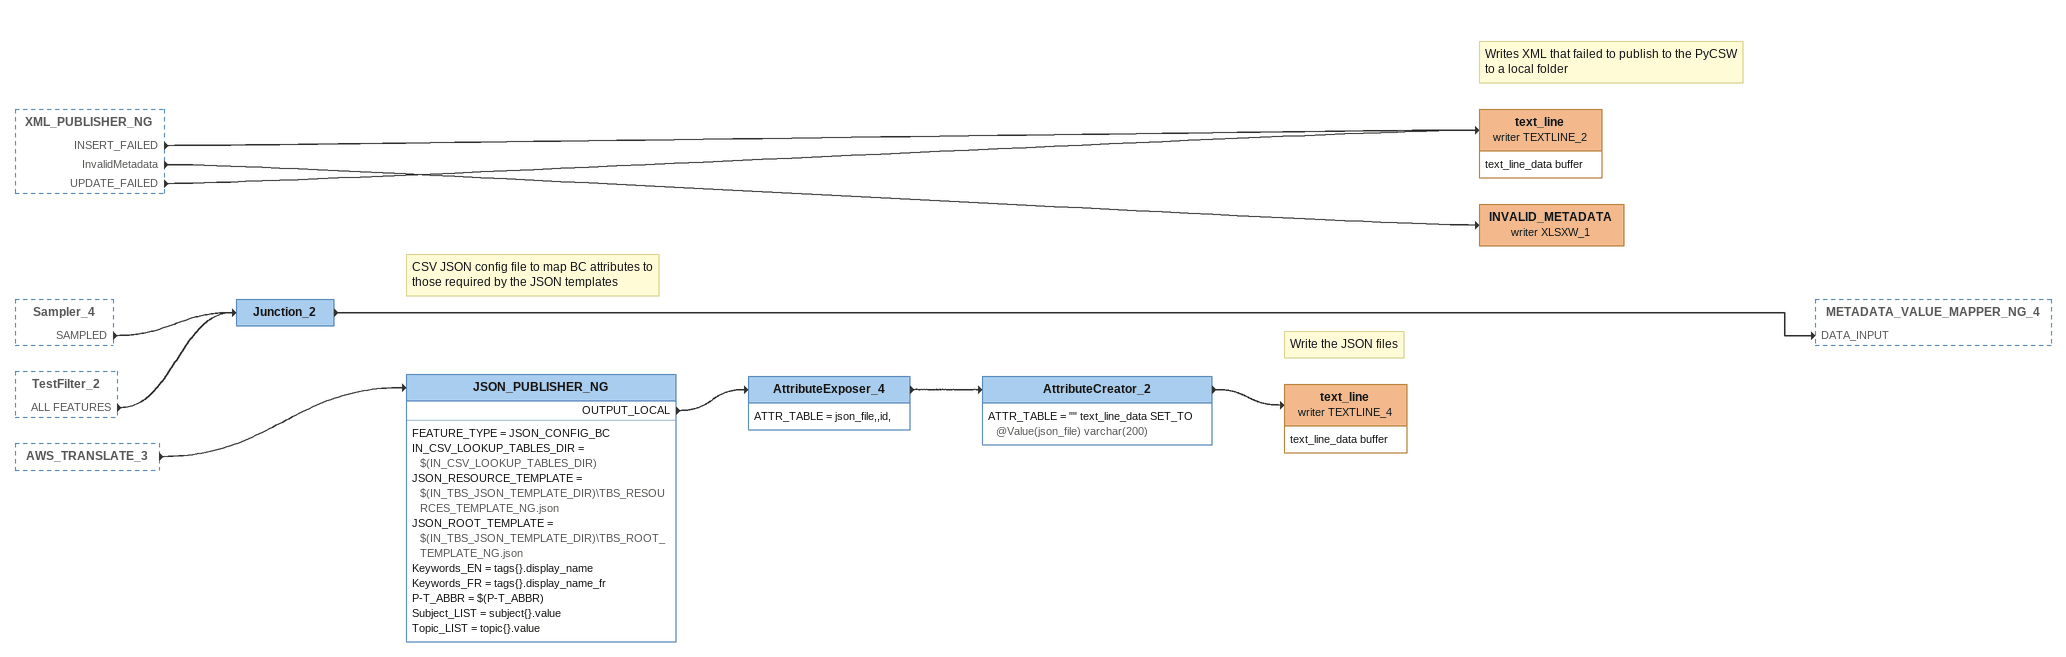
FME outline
XML_PUBLISHER_NG [outside]
    INSERT_FAILED -> text_line (writer TEXTLINE_2)
    InvalidMetadata -> INVALID_METADATA (writer XLSXW_1)
    UPDATE_FAILED -> text_line (writer TEXTLINE_2)
Sampler_4 [outside]
    SAMPLED -> Junction_2
TestFilter_2 [outside]
    ALL FEATURES -> Junction_2
AWS_TRANSLATE_3 [outside]
    -> JSON_PUBLISHER_NG
Note: Writes XML that failed to publish to the PyCSW to a local folder
text_line (writer TEXTLINE_2)
    attributes: text_line_data buffer
INVALID_METADATA (writer XLSXW_1)
Junction_2
    -> METADATA_VALUE_MAPPER_NG_4 [DATA_INPUT]
Note: CSV JSON config file to map BC attributes to those required by the JSON templates
JSON_PUBLISHER_NG
    FEATURE_TYPE = JSON_CONFIG_BC
    IN_CSV_LOOKUP_TABLES_DIR = $(IN_CSV_LOOKUP_TABLES_DIR)
    JSON_RESOURCE_TEMPLATE = $(IN_TBS_JSON_TEMPLATE_DIR)\TBS_RESOURCES_TEMPLATE_NG.json
    JSON_ROOT_TEMPLATE = $(IN_TBS_JSON_TEMPLATE_DIR)\TBS_ROOT_TEMPLATE_NG.json
    Keywords_EN = tags{}.display_name
    Keywords_FR = tags{}.display_name_fr
    P-T_ABBR = $(P-T_ABBR)
    Subject_LIST = subject{}.value
    Topic_LIST = topic{}.value
    OUTPUT_LOCAL -> AttributeExposer_4
AttributeExposer_4
    ATTR_TABLE = json_file,,id,
    -> AttributeCreator_2
AttributeCreator_2
    ATTR_TABLE = "" text_line_data SET_TO @Value(json_file) varchar(200)
    -> text_line (writer TEXTLINE_4)
Note: Write the JSON files
text_line (writer TEXTLINE_4)
    attributes: text_line_data buffer
